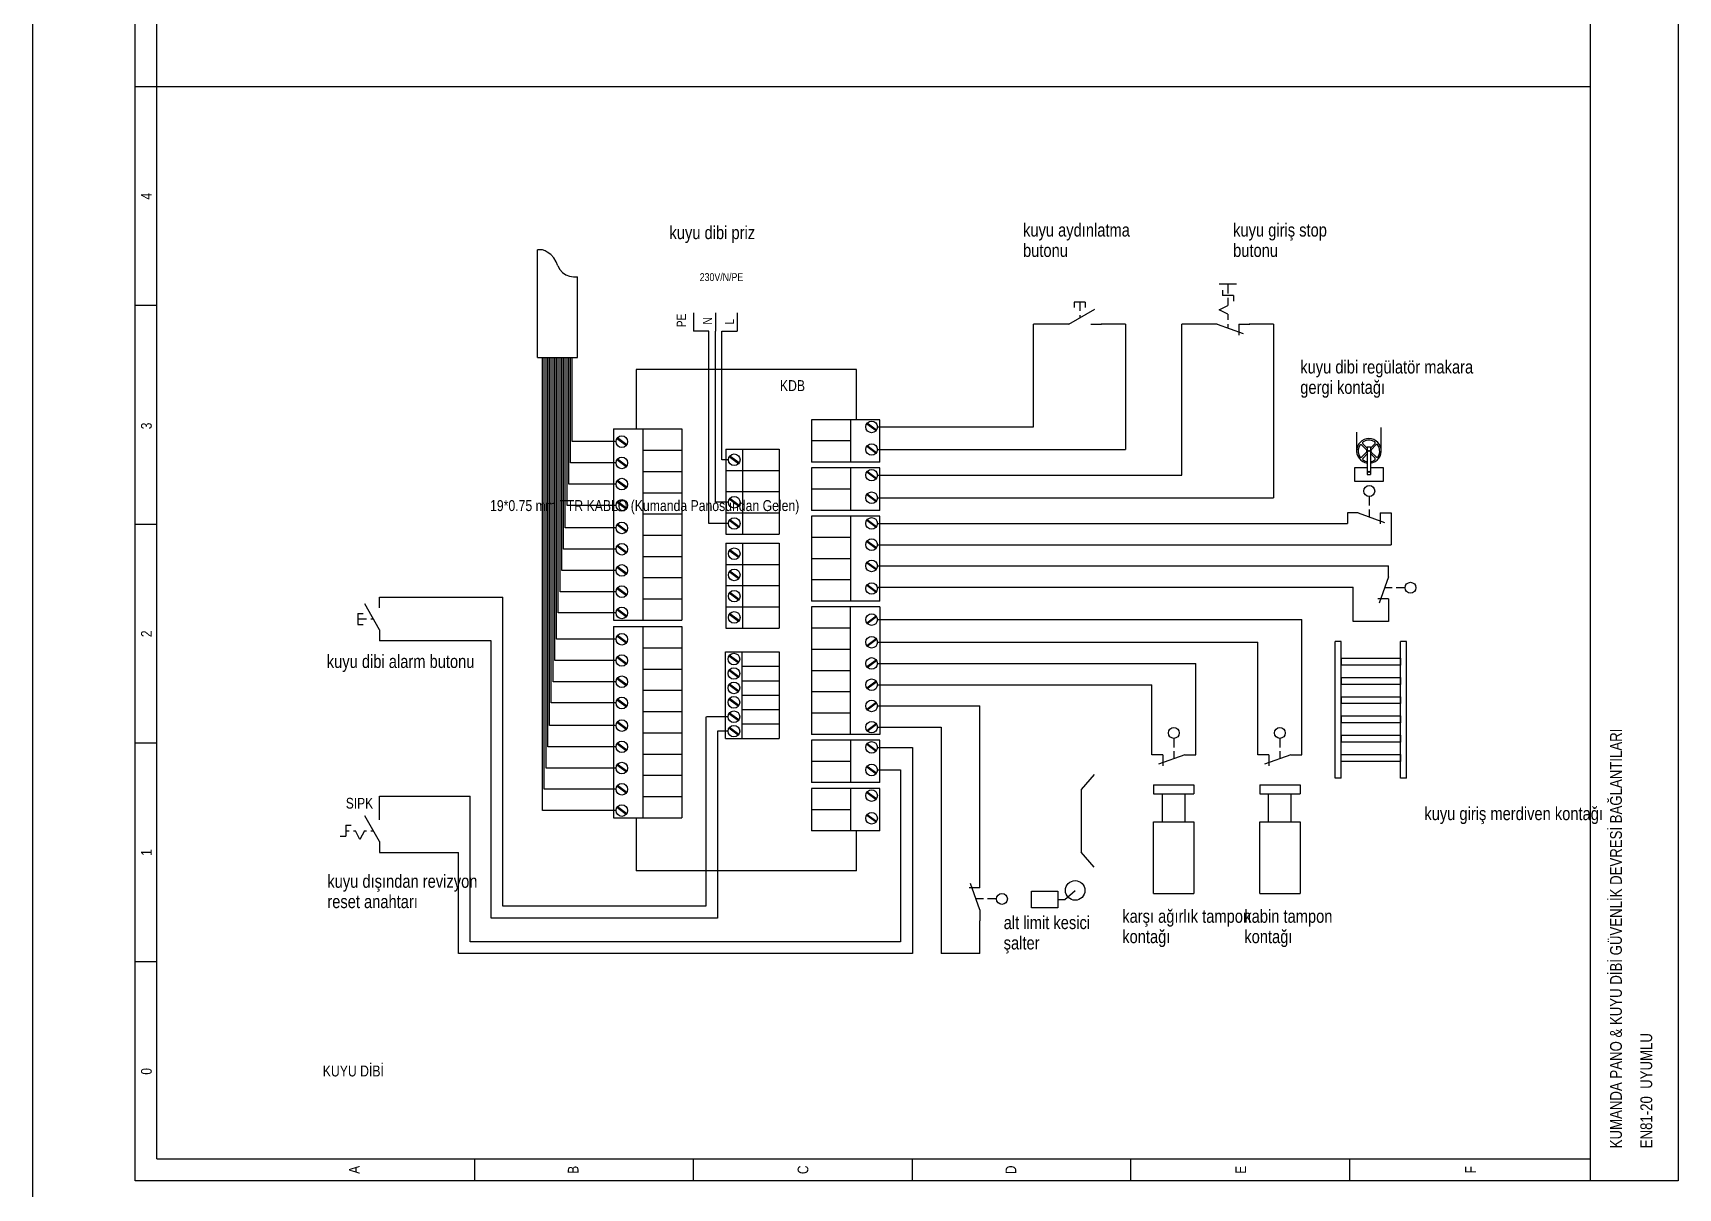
# Model space of a CAD drawing. Header units: centimetres. Extents: x 0 to 13234, y -30 to 2970.
# Drawn here: x 11119 to 11830, y 1971 to 2471 of the extents above; entities that cross this region are included whole.
import ezdxf
from ezdxf.enums import TextEntityAlignment as Align

# ---------------------------------------------------------------- set-up
doc = ezdxf.new("R2010")
doc.units = ezdxf.units.CM
for name, color, linetype in [('SCOTT-CERCEVE', 7, 'CONTINUOUS'), ('SCOTT-ELEKTRIK', 3, 'CONTINUOUS'), ('SCOTT-ELEKTRIK-YAZI', 4, 'CONTINUOUS')]:
    doc.layers.add(name, color=color, linetype=linetype)
doc.styles.get("Standard").update_dxf_attribs({"font": 'arial.ttf', "width": 0.8})

msp = doc.modelspace()

# ---------------------------------------------------------------- linework, layer by layer
at = {"layer": 'SCOTT-CERCEVE'}
msp.add_line((11118.7, 0), (11118.7, 2970), dxfattribs=at)
at = {"layer": 'SCOTT-ELEKTRIK'}
for p, q in [((11162.87, 1974.44), (11162.87, 2920.2)), ((11172.32, 1983.9), (11172.32, 2920.2)), ((11791.79, 1974.44), (11791.79, 2920.2)), ((11829.62, 2920.2), (11829.62, 1974.44)), ((11172.32, 2447.32), (11162.87, 2447.32)), ((11791.79, 2447.32), (11172.32, 2447.32)), ((11336.71, 2330.37), (11336.71, 2376.8)), ((11354, 2330.37), (11354, 2365.14)), ((11631.25, 2362.18), (11638.82, 2362.18)), ((11635.11, 2362.16), (11635.11, 2358)), ((11568.7, 2354.22), (11568.7, 2351.86)), ((11573.42, 2354.22), (11568.7, 2354.22)), ((11571.06, 2354.22), (11571.06, 2350.44)), ((11573.42, 2354.22), (11573.42, 2351.86)), ((11632.75, 2359.42), (11632.75, 2357.06)), ((11637.48, 2357.06), (11632.75, 2357.06)), ((11635.11, 2356.11), (11635.11, 2352.8)), ((11637.48, 2357.06), (11637.48, 2354.69)), ((11172.32, 2352.75), (11162.87, 2352.75)), ((11404.14, 2349.68), (11404.14, 2341.64)), ((11413.6, 2349.68), (11413.6, 2341.64)), ((11423.06, 2349.68), (11423.06, 2341.64)), ((11566.33, 2344.76), (11577.52, 2351.22)), ((11571.06, 2348.55), (11571.06, 2347.49)), ((11631.33, 2350.91), (11635.11, 2352.8)), ((11635.11, 2349.02), (11631.33, 2350.91)), ((11635.11, 2349.02), (11635.11, 2346.65)), ((11410.85, 2341.64), (11404.14, 2341.64)), ((11410.85, 2258.55), (11410.85, 2341.64)), ((11413.6, 2267.73), (11413.6, 2341.64)), ((11416.35, 2286.1), (11416.35, 2341.64)), ((11416.35, 2341.64), (11423.06, 2341.64)), ((11551.1, 2300.31), (11551.1, 2344.76)), ((11561.6, 2344.76), (11551.1, 2344.76)), ((11566.33, 2344.76), (11561.6, 2344.76)), ((11575.79, 2344.76), (11580.52, 2344.76)), ((11590.78, 2344.76), (11580.28, 2344.76)), ((11590.78, 2344.76), (11590.78, 2290.54)), ((11615.16, 2279.45), (11615.16, 2344.76)), ((11625.66, 2344.76), (11615.16, 2344.76)), ((11630.39, 2344.76), (11625.66, 2344.76)), ((11630.39, 2344.76), (11641.73, 2340.63)), ((11635.11, 2344.76), (11635.11, 2343.06)), ((11639.84, 2344.76), (11644.57, 2344.76)), ((11639.84, 2344.76), (11639.84, 2340.03)), ((11654.84, 2344.76), (11644.33, 2344.76)), ((11654.84, 2344.76), (11654.84, 2269.68)), ((11336.71, 2330.37), (11354, 2330.37)), ((11338.93, 2134.47), (11338.93, 2330.37)), ((11339.68, 2143.65), (11339.68, 2330.37)), ((11340.44, 2152.83), (11340.44, 2330.37)), ((11341.2, 2162.01), (11341.2, 2330.37)), ((11341.95, 2171.19), (11341.95, 2330.37)), ((11342.71, 2180.96), (11342.71, 2330.37)), ((11343.47, 2190.14), (11343.47, 2330.37)), ((11344.22, 2199.32), (11344.22, 2330.37)), ((11344.98, 2208.5), (11344.98, 2330.37)), ((11345.74, 2219.9), (11345.74, 2330.37)), ((11346.49, 2229.08), (11346.49, 2330.37)), ((11347.25, 2238.26), (11347.25, 2330.37)), ((11348.01, 2247.44), (11348.01, 2330.37)), ((11348.76, 2256.62), (11348.76, 2330.37)), ((11349.52, 2266.39), (11349.52, 2330.37)), ((11350.28, 2275.57), (11350.28, 2330.37)), ((11351.03, 2284.75), (11351.03, 2330.37)), ((11351.79, 2293.93), (11351.79, 2330.37)), ((11474.64, 2325.07), (11379.32, 2325.07)), ((11379.32, 2325.07), (11379.32, 2299.41)), ((11474.64, 2303.43), (11474.64, 2325.07)), ((11484.74, 2303.43), (11455.21, 2303.43)), ((11484.74, 2303.43), (11455.21, 2303.43)), ((11455.21, 2303.43), (11455.21, 2285.07)), ((11471.94, 2303.43), (11471.94, 2285.07)), ((11484.74, 2285.07), (11484.74, 2303.43)), ((11369.58, 2299.41), (11369.58, 2216.78)), ((11369.58, 2299.41), (11399.1, 2299.41)), ((11382.37, 2216.78), (11382.37, 2299.41)), ((11399.1, 2299.41), (11399.1, 2216.78)), ((11479.02, 2301.69), (11483.05, 2298.7)), ((11479.02, 2301.69), (11483.05, 2298.7)), ((11479.27, 2302), (11483.28, 2299.03)), ((11479.27, 2302), (11483.28, 2299.03)), ((11483.64, 2300.31), (11551.1, 2300.31)), ((11690.73, 2289.93), (11690.73, 2298.09)), ((11701.32, 2289.93), (11701.32, 2300.08)), ((11370.68, 2293.93), (11351.79, 2293.93)), ((11375.05, 2292.24), (11371.03, 2295.22)), ((11375.05, 2292.24), (11371.03, 2295.22)), ((11375.29, 2292.56), (11371.26, 2295.54)), ((11375.29, 2292.56), (11371.26, 2295.54)), ((11382.37, 2290.23), (11399.1, 2290.23)), ((11382.37, 2290.23), (11399.1, 2290.23)), ((11418.15, 2290.69), (11418.15, 2281.5)), ((11418.15, 2290.69), (11441.24, 2290.69)), ((11425.38, 2290.69), (11425.38, 2281.5)), ((11441.24, 2290.69), (11441.24, 2281.5)), ((11471.94, 2294.25), (11455.21, 2294.25)), ((11479.02, 2291.92), (11483.05, 2288.93)), ((11479.02, 2291.92), (11483.05, 2288.93)), ((11479.27, 2292.23), (11483.28, 2289.26)), ((11479.27, 2292.23), (11483.28, 2289.26)), ((11483.64, 2290.54), (11590.78, 2290.54)), ((11695.03, 2290.41), (11692.94, 2292.47)), ((11695.04, 2289.43), (11692.98, 2287.33)), ((11695.33, 2291.11), (11693.43, 2292.98)), ((11695.33, 2291.64), (11695.33, 2279.71)), ((11695.33, 2291.64), (11696.72, 2291.64)), ((11696.72, 2291.14), (11698.57, 2293.02)), ((11696.72, 2291.64), (11696.72, 2279.71)), ((11697.01, 2290.42), (11699.08, 2292.52)), ((11697.02, 2289.45), (11699.11, 2287.38)), ((11370.68, 2284.75), (11351.03, 2284.75)), ((11375.05, 2283.06), (11371.03, 2286.04)), ((11375.05, 2283.06), (11371.03, 2286.04)), ((11375.29, 2283.38), (11371.26, 2286.36)), ((11375.29, 2283.38), (11371.26, 2286.36)), ((11419.26, 2286.1), (11416.35, 2286.1)), ((11423.63, 2284.41), (11419.61, 2287.38)), ((11423.63, 2284.41), (11419.61, 2287.38)), ((11423.87, 2284.72), (11419.84, 2287.71)), ((11423.87, 2284.72), (11419.84, 2287.71)), ((11484.74, 2285.07), (11455.21, 2285.07)), ((11484.74, 2282.57), (11455.21, 2282.57)), ((11484.74, 2282.57), (11455.21, 2282.57)), ((11455.21, 2282.57), (11455.21, 2264.21)), ((11471.94, 2282.57), (11471.94, 2264.21)), ((11484.74, 2264.21), (11484.74, 2282.57)), ((11689.92, 2282.81), (11695.33, 2282.81)), ((11689.92, 2276.69), (11689.92, 2282.81)), ((11695.33, 2288.72), (11693.48, 2286.84)), ((11696.72, 2288.75), (11698.62, 2286.88)), ((11696.72, 2282.81), (11702.13, 2282.81)), ((11702.13, 2282.81), (11702.13, 2276.69)), ((11370.68, 2275.57), (11350.28, 2275.57)), ((11375.05, 2273.88), (11371.03, 2276.86)), ((11375.05, 2273.88), (11371.03, 2276.86)), ((11375.29, 2274.2), (11371.26, 2277.18)), ((11375.29, 2274.2), (11371.26, 2277.18)), ((11382.37, 2281.05), (11399.1, 2281.05)), ((11382.37, 2281.05), (11399.1, 2281.05)), ((11418.15, 2281.5), (11418.15, 2272.32)), ((11418.15, 2281.5), (11441.24, 2281.5)), ((11418.15, 2281.5), (11441.24, 2281.5)), ((11418.15, 2281.5), (11441.24, 2281.5)), ((11425.38, 2281.5), (11425.38, 2272.32)), ((11441.24, 2281.5), (11441.24, 2272.32)), ((11479.02, 2280.83), (11483.05, 2277.84)), ((11479.02, 2280.83), (11483.05, 2277.84)), ((11479.27, 2281.14), (11483.28, 2278.16)), ((11479.27, 2281.14), (11483.28, 2278.16)), ((11483.64, 2279.45), (11615.16, 2279.45)), ((11702.13, 2276.69), (11689.92, 2276.69)), ((11695.33, 2279.71), (11696.72, 2279.71)), ((11375.29, 2265.01), (11371.26, 2268)), ((11375.29, 2265.01), (11371.26, 2268)), ((11382.37, 2271.86), (11399.1, 2271.86)), ((11382.37, 2271.86), (11399.1, 2271.86)), ((11418.15, 2272.32), (11418.15, 2263.14)), ((11418.15, 2272.32), (11441.24, 2272.32)), ((11418.15, 2272.32), (11441.24, 2272.32)), ((11418.15, 2272.32), (11441.24, 2272.32)), ((11423.63, 2266.05), (11419.61, 2269.02)), ((11423.63, 2266.05), (11419.61, 2269.02)), ((11423.87, 2266.36), (11419.84, 2269.34)), ((11423.87, 2266.36), (11419.84, 2269.34)), ((11425.38, 2272.32), (11425.38, 2263.14)), ((11441.24, 2272.32), (11441.24, 2263.14)), ((11471.94, 2273.39), (11455.21, 2273.39)), ((11479.02, 2271.06), (11483.05, 2268.07)), ((11479.02, 2271.06), (11483.05, 2268.07)), ((11479.27, 2271.37), (11483.28, 2268.39)), ((11479.27, 2271.37), (11483.28, 2268.39)), ((11483.64, 2269.68), (11654.84, 2269.68)), ((11696.15, 2270.23), (11696.15, 2266.34)), ((11370.68, 2266.39), (11349.52, 2266.39)), ((11375.05, 2264.7), (11371.03, 2267.68)), ((11375.05, 2264.7), (11371.03, 2267.68)), ((11382.37, 2262.68), (11399.1, 2262.68)), ((11419.26, 2267.73), (11413.6, 2267.73)), ((11418.15, 2263.14), (11418.15, 2253.96)), ((11418.15, 2263.14), (11441.24, 2263.14)), ((11418.15, 2263.14), (11441.24, 2263.14)), ((11418.15, 2263.14), (11441.24, 2263.14)), ((11425.38, 2263.14), (11425.38, 2253.96)), ((11441.24, 2263.14), (11441.24, 2253.96)), ((11484.74, 2264.21), (11455.21, 2264.21)), ((11471.94, 2261.7), (11455.21, 2261.7)), ((11484.74, 2261.7), (11455.21, 2261.7)), ((11455.21, 2261.7), (11455.21, 2224.98)), ((11471.94, 2261.7), (11471.94, 2224.98)), ((11484.74, 2224.98), (11484.74, 2261.7)), ((11691.42, 2263.14), (11686.7, 2263.14)), ((11686.7, 2263.14), (11686.7, 2258.58)), ((11691.42, 2263.14), (11702.77, 2259.01)), ((11696.15, 2264.65), (11696.15, 2261.41)), ((11700.88, 2263.14), (11705.61, 2263.14)), ((11700.88, 2263.14), (11700.88, 2258.41)), ((11705.61, 2263.14), (11705.61, 2249.4)), ((11172.32, 2258.17), (11162.87, 2258.17)), ((11370.68, 2256.62), (11348.76, 2256.62)), ((11375.05, 2254.93), (11371.03, 2257.91)), ((11375.05, 2254.93), (11371.03, 2257.91)), ((11375.29, 2255.24), (11371.26, 2258.23)), ((11375.29, 2255.24), (11371.26, 2258.23)), ((11415.3, 2258.55), (11410.85, 2258.55)), ((11419.26, 2258.55), (11415.3, 2258.55)), ((11418.15, 2253.96), (11441.24, 2253.96)), ((11418.15, 2253.96), (11441.24, 2253.96)), ((11423.63, 2256.86), (11419.61, 2259.84)), ((11423.63, 2256.86), (11419.61, 2259.84)), ((11423.87, 2257.18), (11419.84, 2260.16)), ((11423.87, 2257.18), (11419.84, 2260.16)), ((11479.02, 2259.96), (11483.05, 2256.97)), ((11479.02, 2259.96), (11483.05, 2256.97)), ((11479.27, 2260.27), (11483.28, 2257.3)), ((11479.27, 2260.27), (11483.28, 2257.3)), ((11483.64, 2258.58), (11686.7, 2258.58)), ((11370.68, 2247.44), (11348.01, 2247.44)), ((11375.05, 2245.75), (11371.03, 2248.73)), ((11375.05, 2245.75), (11371.03, 2248.73)), ((11375.29, 2246.06), (11371.26, 2249.05)), ((11375.29, 2246.06), (11371.26, 2249.05)), ((11382.37, 2253.5), (11399.1, 2253.5)), ((11382.37, 2253.5), (11399.1, 2253.5)), ((11418.15, 2250.08), (11418.15, 2240.9)), ((11418.15, 2250.08), (11441.24, 2250.08)), ((11423.63, 2243.8), (11419.61, 2246.78)), ((11423.63, 2243.8), (11419.61, 2246.78)), ((11423.87, 2244.12), (11419.84, 2247.1)), ((11423.87, 2244.12), (11419.84, 2247.1)), ((11425.38, 2250.08), (11425.38, 2240.9)), ((11441.24, 2250.08), (11441.24, 2240.9)), ((11471.94, 2252.52), (11455.21, 2252.52)), ((11471.94, 2252.52), (11455.21, 2252.52)), ((11479.02, 2250.78), (11483.05, 2247.79)), ((11479.02, 2250.78), (11483.05, 2247.79)), ((11479.27, 2251.09), (11483.28, 2248.12)), ((11479.27, 2251.09), (11483.28, 2248.12)), ((11483.64, 2249.4), (11705.61, 2249.4)), ((11375.05, 2236.57), (11371.03, 2239.55)), ((11375.05, 2236.57), (11371.03, 2239.55)), ((11375.29, 2236.88), (11371.26, 2239.87)), ((11375.29, 2236.88), (11371.26, 2239.87)), ((11382.37, 2244.32), (11399.1, 2244.32)), ((11382.37, 2244.32), (11399.1, 2244.32)), ((11418.15, 2240.9), (11418.15, 2231.72)), ((11418.15, 2240.9), (11441.24, 2240.9)), ((11418.15, 2240.9), (11441.24, 2240.9)), ((11418.15, 2240.9), (11441.24, 2240.9)), ((11425.38, 2240.9), (11425.38, 2231.72)), ((11441.24, 2240.9), (11441.24, 2231.72)), ((11471.94, 2243.34), (11455.21, 2243.34)), ((11471.94, 2243.34), (11455.21, 2243.34)), ((11479.02, 2241.6), (11483.05, 2238.61)), ((11479.02, 2241.6), (11483.05, 2238.61)), ((11479.27, 2241.91), (11483.28, 2238.94)), ((11479.27, 2241.91), (11483.28, 2238.94)), ((11483.64, 2240.22), (11704.54, 2240.22)), ((11704.54, 2235.49), (11704.54, 2240.22)), ((11370.68, 2238.26), (11347.25, 2238.26)), ((11382.37, 2235.14), (11399.1, 2235.14)), ((11382.37, 2235.14), (11399.1, 2235.14)), ((11423.63, 2234.62), (11419.61, 2237.6)), ((11423.63, 2234.62), (11419.61, 2237.6)), ((11423.87, 2234.94), (11419.84, 2237.92)), ((11423.87, 2234.94), (11419.84, 2237.92)), ((11471.94, 2234.16), (11455.21, 2234.16)), ((11704.54, 2235.49), (11700.41, 2224.15)), ((11268.54, 2226.78), (11321.76, 2226.78)), ((11268.54, 2222.06), (11268.54, 2226.78)), ((11321.76, 2093.12), (11321.76, 2226.78)), ((11370.68, 2229.08), (11346.49, 2229.08)), ((11375.05, 2227.39), (11371.03, 2230.37)), ((11375.05, 2227.39), (11371.03, 2230.37)), ((11375.29, 2227.7), (11371.26, 2230.69)), ((11375.29, 2227.7), (11371.26, 2230.69)), ((11382.37, 2225.96), (11399.1, 2225.96)), ((11382.37, 2225.96), (11399.1, 2225.96)), ((11418.15, 2231.72), (11418.15, 2222.54)), ((11418.15, 2231.72), (11441.24, 2231.72)), ((11418.15, 2231.72), (11441.24, 2231.72)), ((11418.15, 2231.72), (11441.24, 2231.72)), ((11423.63, 2225.44), (11419.61, 2228.42)), ((11423.63, 2225.44), (11419.61, 2228.42)), ((11423.87, 2225.76), (11419.84, 2228.74)), ((11423.87, 2225.76), (11419.84, 2228.74)), ((11425.38, 2231.72), (11425.38, 2222.54)), ((11441.24, 2231.72), (11441.24, 2222.54)), ((11479.02, 2231.83), (11483.05, 2228.84)), ((11479.02, 2231.83), (11483.05, 2228.84)), ((11479.27, 2232.14), (11483.28, 2229.17)), ((11479.27, 2232.14), (11483.28, 2229.17)), ((11483.64, 2231.04), (11689.16, 2231.04)), ((11689.16, 2216.23), (11689.16, 2231.04)), ((11704.54, 2226.04), (11699.81, 2226.04)), ((11706.06, 2230.77), (11702.82, 2230.77)), ((11704.54, 2226.04), (11704.54, 2221.31)), ((11711.63, 2230.77), (11707.74, 2230.77)), ((11259.09, 2219.69), (11261.45, 2219.69)), ((11259.09, 2219.69), (11259.09, 2214.96)), ((11268.54, 2212.6), (11262.09, 2223.79)), ((11370.68, 2219.9), (11345.74, 2219.9)), ((11375.05, 2218.21), (11371.03, 2221.19)), ((11375.05, 2218.21), (11371.03, 2221.19)), ((11375.29, 2218.52), (11371.26, 2221.51)), ((11375.29, 2218.52), (11371.26, 2221.51)), ((11418.15, 2222.54), (11418.15, 2213.36)), ((11418.15, 2222.54), (11441.24, 2222.54)), ((11418.15, 2222.54), (11441.24, 2222.54)), ((11418.15, 2222.54), (11441.24, 2222.54)), ((11423.63, 2216.26), (11419.61, 2219.24)), ((11423.63, 2216.26), (11419.61, 2219.24)), ((11423.87, 2216.57), (11419.84, 2219.56)), ((11423.87, 2216.57), (11419.84, 2219.56)), ((11425.38, 2222.54), (11425.38, 2213.36)), ((11441.24, 2222.54), (11441.24, 2213.36)), ((11484.74, 2224.98), (11455.21, 2224.98)), ((11484.74, 2222.48), (11455.21, 2222.48)), ((11455.21, 2222.48), (11455.21, 2167.39)), ((11471.94, 2167.39), (11471.94, 2222.48)), ((11479.02, 2215.63), (11483.05, 2218.61)), ((11479.02, 2215.63), (11483.05, 2218.61)), ((11479.27, 2215.31), (11483.28, 2218.29)), ((11479.27, 2215.31), (11483.28, 2218.29)), ((11484.74, 2222.48), (11484.74, 2167.39)), ((11704.54, 2221.31), (11704.54, 2216.23)), ((11259.09, 2217.33), (11262.87, 2217.33)), ((11259.09, 2214.96), (11261.45, 2214.96)), ((11264.76, 2217.33), (11265.81, 2217.33)), ((11268.54, 2212.6), (11268.54, 2207.87)), ((11369.58, 2216.78), (11399.1, 2216.78)), ((11369.58, 2216.78), (11399.1, 2216.78)), ((11369.58, 2213.98), (11369.58, 2131.35)), ((11369.58, 2213.98), (11399.1, 2213.98)), ((11382.37, 2131.35), (11382.37, 2213.98)), ((11399.1, 2213.98), (11399.1, 2131.35)), ((11418.15, 2213.36), (11441.24, 2213.36)), ((11418.15, 2213.36), (11441.24, 2213.36)), ((11471.94, 2213.29), (11455.21, 2213.29)), ((11483.64, 2217), (11666.99, 2217)), ((11666.99, 2158.59), (11666.99, 2217)), ((11704.54, 2216.23), (11689.16, 2216.23)), ((11316.66, 2207.87), (11268.54, 2207.87)), ((11316.66, 2088.02), (11316.66, 2207.87)), ((11370.68, 2208.5), (11344.98, 2208.5)), ((11375.05, 2206.82), (11371.03, 2209.79)), ((11375.05, 2206.82), (11371.03, 2209.79)), ((11375.29, 2207.13), (11371.26, 2210.11)), ((11375.29, 2207.13), (11371.26, 2210.11)), ((11382.37, 2204.8), (11399.1, 2204.8)), ((11382.37, 2204.8), (11399.1, 2204.8)), ((11471.94, 2204.11), (11455.21, 2204.11)), ((11471.94, 2204.11), (11455.21, 2204.11)), ((11479.02, 2205.86), (11483.05, 2208.84)), ((11479.02, 2205.86), (11483.05, 2208.84)), ((11479.27, 2205.54), (11483.28, 2208.52)), ((11479.27, 2205.54), (11483.28, 2208.52)), ((11483.64, 2207.23), (11648.08, 2207.23)), ((11648.08, 2158.59), (11648.08, 2207.23)), ((11681.49, 2148.42), (11681.49, 2207.61)), ((11684.06, 2207.61), (11681.49, 2207.61)), ((11684.06, 2148.42), (11684.06, 2207.61)), ((11709.63, 2148.42), (11709.63, 2207.61)), ((11712.21, 2207.61), (11709.63, 2207.61)), ((11712.21, 2148.42), (11712.21, 2207.61)), ((11370.68, 2199.32), (11344.22, 2199.32)), ((11375.05, 2197.63), (11371.03, 2200.61)), ((11375.05, 2197.63), (11371.03, 2200.61)), ((11375.29, 2197.95), (11371.26, 2200.93)), ((11375.29, 2197.95), (11371.26, 2200.93)), ((11418, 2203.07), (11441.24, 2203.07)), ((11418, 2196.84), (11418, 2203.07)), ((11418, 2190.6), (11418, 2196.84)), ((11423.48, 2198.26), (11419.46, 2201.24)), ((11423.48, 2198.26), (11419.46, 2201.24)), ((11423.72, 2198.58), (11419.69, 2201.56)), ((11423.72, 2198.58), (11419.69, 2201.56)), ((11425.23, 2196.84), (11425.23, 2203.07)), ((11425.23, 2196.84), (11441.24, 2196.84)), ((11425.23, 2190.6), (11425.23, 2196.84)), ((11425.23, 2196.84), (11441.24, 2196.84)), ((11425.23, 2196.84), (11441.24, 2196.84)), ((11441.24, 2203.07), (11441.24, 2196.84)), ((11441.24, 2196.84), (11441.24, 2190.6)), ((11479.02, 2196.67), (11483.05, 2199.66)), ((11479.02, 2196.67), (11483.05, 2199.66)), ((11479.27, 2196.36), (11483.28, 2199.34)), ((11479.27, 2196.36), (11483.28, 2199.34)), ((11483.64, 2198.05), (11621.17, 2198.05)), ((11621.17, 2158.59), (11621.17, 2198.05)), ((11684.06, 2200.35), (11709.63, 2200.35)), ((11684.06, 2200.35), (11684.06, 2197.34)), ((11709.63, 2197.34), (11684.06, 2197.34)), ((11709.63, 2200.35), (11709.63, 2197.34)), ((11370.68, 2190.14), (11343.47, 2190.14)), ((11375.05, 2188.45), (11371.03, 2191.43)), ((11375.05, 2188.45), (11371.03, 2191.43)), ((11375.29, 2188.77), (11371.26, 2191.75)), ((11375.29, 2188.77), (11371.26, 2191.75)), ((11382.37, 2195.62), (11399.1, 2195.62)), ((11382.37, 2195.62), (11399.1, 2195.62)), ((11418, 2184.37), (11418, 2190.6)), ((11423.48, 2192.03), (11419.46, 2195.01)), ((11423.48, 2192.03), (11419.46, 2195.01)), ((11423.72, 2192.34), (11419.69, 2195.33)), ((11423.72, 2192.34), (11419.69, 2195.33)), ((11425.23, 2190.6), (11441.24, 2190.6)), ((11425.23, 2184.37), (11425.23, 2190.6)), ((11425.23, 2190.6), (11441.24, 2190.6)), ((11425.23, 2190.6), (11441.24, 2190.6)), ((11441.24, 2190.6), (11441.24, 2184.37)), ((11471.94, 2194.93), (11455.21, 2194.93)), ((11471.94, 2194.93), (11455.21, 2194.93)), ((11479.02, 2187.49), (11483.05, 2190.48)), ((11479.02, 2187.49), (11483.05, 2190.48)), ((11479.27, 2187.18), (11483.28, 2190.16)), ((11479.27, 2187.18), (11483.28, 2190.16)), ((11684.06, 2192.02), (11709.63, 2192.02)), ((11684.06, 2192.02), (11684.06, 2189.01)), ((11709.63, 2192.02), (11709.63, 2189.01)), ((11375.29, 2179.59), (11371.26, 2182.57)), ((11375.29, 2179.59), (11371.26, 2182.57)), ((11382.37, 2186.44), (11399.1, 2186.44)), ((11382.37, 2186.44), (11399.1, 2186.44)), ((11418, 2178.13), (11418, 2184.37)), ((11423.48, 2185.8), (11419.46, 2188.77)), ((11423.48, 2185.8), (11419.46, 2188.77)), ((11423.48, 2179.56), (11419.46, 2182.54)), ((11423.48, 2179.56), (11419.46, 2182.54)), ((11423.72, 2186.11), (11419.69, 2189.09)), ((11423.72, 2186.11), (11419.69, 2189.09)), ((11423.72, 2179.87), (11419.69, 2182.86)), ((11423.72, 2179.87), (11419.69, 2182.86)), ((11425.23, 2184.37), (11441.24, 2184.37)), ((11425.23, 2178.13), (11425.23, 2184.37)), ((11425.23, 2184.37), (11441.24, 2184.37)), ((11425.23, 2184.37), (11441.24, 2184.37)), ((11441.24, 2184.37), (11441.24, 2178.13)), ((11471.94, 2185.75), (11455.21, 2185.75)), ((11471.94, 2185.75), (11455.21, 2185.75)), ((11483.64, 2188.87), (11602.25, 2188.87)), ((11602.25, 2158.59), (11602.25, 2188.87)), ((11709.63, 2189.01), (11684.06, 2189.01)), ((11684.06, 2183.69), (11709.63, 2183.69)), ((11684.06, 2183.69), (11684.06, 2180.68)), ((11709.63, 2183.69), (11709.63, 2180.68)), ((11370.68, 2180.96), (11342.71, 2180.96)), ((11375.05, 2179.27), (11371.03, 2182.25)), ((11375.05, 2179.27), (11371.03, 2182.25)), ((11382.37, 2177.25), (11399.1, 2177.25)), ((11418, 2171.9), (11418, 2178.13)), ((11423.48, 2173.33), (11419.46, 2176.3)), ((11423.48, 2173.33), (11419.46, 2176.3)), ((11423.72, 2173.64), (11419.69, 2176.63)), ((11423.72, 2173.64), (11419.69, 2176.63)), ((11425.23, 2178.13), (11441.24, 2178.13)), ((11425.23, 2171.9), (11425.23, 2178.13)), ((11425.23, 2178.13), (11441.24, 2178.13)), ((11425.23, 2178.13), (11441.24, 2178.13)), ((11441.24, 2178.13), (11441.24, 2171.9)), ((11471.94, 2176.57), (11455.21, 2176.57)), ((11471.94, 2176.57), (11455.21, 2176.57)), ((11479.02, 2178.31), (11483.05, 2181.3)), ((11479.02, 2178.31), (11483.05, 2181.3)), ((11479.27, 2178), (11483.28, 2180.98)), ((11479.27, 2178), (11483.28, 2180.98)), ((11483.64, 2179.69), (11527.96, 2179.69)), ((11527.96, 2105.74), (11527.96, 2179.69)), ((11709.63, 2180.68), (11684.06, 2180.68)), ((11370.68, 2171.19), (11341.95, 2171.19)), ((11375.05, 2169.5), (11371.03, 2172.48)), ((11375.05, 2169.5), (11371.03, 2172.48)), ((11375.29, 2169.82), (11371.26, 2172.8)), ((11375.29, 2169.82), (11371.26, 2172.8)), ((11409.44, 2175.02), (11409.44, 2093.12)), ((11419.1, 2175.02), (11409.75, 2175.02)), ((11419.1, 2168.78), (11414.54, 2168.78)), ((11414.54, 2168.78), (11414.54, 2088.02)), ((11418, 2165.66), (11418, 2171.9)), ((11423.48, 2167.09), (11419.46, 2170.07)), ((11423.48, 2167.09), (11419.46, 2170.07)), ((11423.72, 2167.41), (11419.69, 2170.39)), ((11423.72, 2167.41), (11419.69, 2170.39)), ((11425.23, 2171.9), (11441.24, 2171.9)), ((11425.23, 2165.66), (11425.23, 2171.9)), ((11425.23, 2171.9), (11441.24, 2171.9)), ((11425.23, 2171.9), (11441.24, 2171.9)), ((11441.24, 2171.9), (11441.24, 2165.66)), ((11479.02, 2169.13), (11483.05, 2172.12)), ((11479.02, 2169.13), (11483.05, 2172.12)), ((11479.27, 2168.82), (11483.28, 2171.8)), ((11479.27, 2168.82), (11483.28, 2171.8)), ((11483.64, 2170.51), (11511.14, 2170.51)), ((11511.14, 2170.51), (11511.14, 2072.65)), ((11684.06, 2175.36), (11709.63, 2175.36)), ((11684.06, 2175.36), (11684.06, 2172.34)), ((11709.63, 2172.34), (11684.06, 2172.34)), ((11709.63, 2175.36), (11709.63, 2172.34)), ((11172.32, 2163.6), (11162.87, 2163.6)), ((11370.68, 2162.01), (11341.2, 2162.01)), ((11375.05, 2160.32), (11371.03, 2163.3)), ((11375.05, 2160.32), (11371.03, 2163.3)), ((11375.29, 2160.63), (11371.26, 2163.62)), ((11375.29, 2160.63), (11371.26, 2163.62)), ((11382.37, 2168.07), (11399.1, 2168.07)), ((11382.37, 2168.07), (11399.1, 2168.07)), ((11418, 2165.66), (11441.24, 2165.66)), ((11418, 2165.66), (11441.24, 2165.66)), ((11484.74, 2167.39), (11455.21, 2167.39)), ((11484.74, 2167.39), (11455.21, 2167.39)), ((11484.74, 2164.89), (11455.21, 2164.89)), ((11484.74, 2164.89), (11455.21, 2164.89)), ((11455.21, 2164.89), (11455.21, 2146.53)), ((11471.94, 2164.89), (11471.94, 2146.53)), ((11479.02, 2163.15), (11483.05, 2160.16)), ((11479.02, 2163.15), (11483.05, 2160.16)), ((11479.27, 2163.46), (11483.28, 2160.48)), ((11479.27, 2163.46), (11483.28, 2160.48)), ((11483.64, 2161.77), (11498.75, 2161.77)), ((11484.74, 2146.53), (11484.74, 2164.89)), ((11498.75, 2161.77), (11498.75, 2072.65)), ((11611.71, 2165.68), (11611.71, 2161.79)), ((11657.54, 2165.68), (11657.54, 2161.79)), ((11684.06, 2167.03), (11709.63, 2167.03)), ((11684.06, 2167.03), (11684.06, 2164.01)), ((11709.63, 2164.01), (11684.06, 2164.01)), ((11709.63, 2167.03), (11709.63, 2164.01)), ((11375.05, 2151.14), (11371.03, 2154.12)), ((11375.05, 2151.14), (11371.03, 2154.12)), ((11375.29, 2151.45), (11371.26, 2154.44)), ((11375.29, 2151.45), (11371.26, 2154.44)), ((11382.37, 2158.89), (11399.1, 2158.89)), ((11382.37, 2158.89), (11399.1, 2158.89)), ((11471.94, 2155.71), (11455.21, 2155.71)), ((11606.98, 2158.59), (11602.25, 2158.59)), ((11616.44, 2158.59), (11605.09, 2154.46)), ((11606.98, 2158.59), (11606.98, 2153.86)), ((11611.71, 2160.1), (11611.71, 2156.87)), ((11616.44, 2158.59), (11621.17, 2158.59)), ((11652.81, 2158.59), (11648.08, 2158.59)), ((11662.27, 2158.59), (11650.92, 2154.46)), ((11652.81, 2158.59), (11652.81, 2153.86)), ((11657.54, 2160.1), (11657.54, 2156.87)), ((11662.27, 2158.59), (11666.99, 2158.59)), ((11684.06, 2158.7), (11709.63, 2158.7)), ((11709.63, 2155.68), (11684.06, 2155.68)), ((11709.63, 2158.7), (11709.63, 2155.68)), ((11370.68, 2152.83), (11340.44, 2152.83)), ((11382.37, 2149.71), (11399.1, 2149.71)), ((11382.37, 2149.71), (11399.1, 2149.71)), ((11479.02, 2153.38), (11483.05, 2150.39)), ((11479.02, 2153.38), (11483.05, 2150.39)), ((11479.27, 2153.69), (11483.28, 2150.71)), ((11479.27, 2153.69), (11483.28, 2150.71)), ((11483.64, 2152), (11493.66, 2152)), ((11493.66, 2152), (11493.66, 2077.75)), ((11577.32, 2150.03), (11571.69, 2143.52)), ((11684.06, 2148.42), (11681.49, 2148.42)), ((11712.21, 2148.42), (11709.63, 2148.42)), ((11268.54, 2140.64), (11307.67, 2140.64)), ((11268.54, 2135.23), (11268.54, 2140.64)), ((11307.67, 2077.75), (11307.67, 2140.64)), ((11370.68, 2143.65), (11339.68, 2143.65)), ((11375.05, 2141.96), (11371.03, 2144.94)), ((11375.05, 2141.96), (11371.03, 2144.94)), ((11375.29, 2142.27), (11371.26, 2145.26)), ((11375.29, 2142.27), (11371.26, 2145.26)), ((11382.37, 2140.53), (11399.1, 2140.53)), ((11382.37, 2140.53), (11399.1, 2140.53)), ((11484.74, 2146.53), (11455.21, 2146.53)), ((11484.74, 2144.02), (11455.21, 2144.02)), ((11484.74, 2144.02), (11455.21, 2144.02)), ((11455.21, 2144.02), (11455.21, 2125.66)), ((11471.94, 2144.02), (11471.94, 2125.66)), ((11479.02, 2142.28), (11483.05, 2139.3)), ((11479.02, 2142.28), (11483.05, 2139.3)), ((11479.27, 2142.59), (11483.28, 2139.62)), ((11479.27, 2142.59), (11483.28, 2139.62)), ((11484.74, 2125.66), (11484.74, 2144.02)), ((11571.69, 2143.52), (11571.69, 2116.52)), ((11603, 2145.57), (11620.42, 2145.57)), ((11603, 2145.57), (11603, 2141.76)), ((11603, 2141.76), (11620.42, 2141.76)), ((11606.76, 2129.65), (11606.76, 2141.76)), ((11616.66, 2129.65), (11616.66, 2141.76)), ((11620.42, 2145.57), (11620.42, 2141.76)), ((11648.83, 2145.57), (11666.24, 2145.57)), ((11648.83, 2145.57), (11648.83, 2141.76)), ((11648.83, 2141.76), (11666.24, 2141.76)), ((11652.58, 2129.65), (11652.58, 2141.76)), ((11662.49, 2129.65), (11662.49, 2141.76)), ((11666.24, 2145.57), (11666.24, 2141.76)), ((11268.54, 2130.5), (11268.54, 2135.23)), ((11370.68, 2134.47), (11338.93, 2134.47)), ((11375.05, 2132.78), (11371.03, 2135.76)), ((11375.05, 2132.78), (11371.03, 2135.76)), ((11375.29, 2133.09), (11371.26, 2136.08)), ((11375.29, 2133.09), (11371.26, 2136.08)), ((11471.94, 2134.84), (11455.21, 2134.84)), ((11479.27, 2132.82), (11483.28, 2129.85)), ((11479.27, 2132.82), (11483.28, 2129.85)), ((11253.89, 2128.14), (11256.25, 2128.14)), ((11253.89, 2128.14), (11253.89, 2123.41)), ((11253.89, 2125.77), (11255.3, 2125.77)), ((11257.2, 2125.77), (11258.14, 2125.77)), ((11260.03, 2121.99), (11258.14, 2125.77)), ((11261.92, 2125.77), (11260.03, 2121.99)), ((11261.92, 2125.77), (11262.87, 2125.77)), ((11268.54, 2121.05), (11262.09, 2132.23)), ((11264.76, 2125.77), (11265.81, 2125.77)), ((11369.58, 2131.35), (11399.1, 2131.35)), ((11369.58, 2131.35), (11399.1, 2131.35)), ((11379.32, 2131.35), (11379.32, 2108.45)), ((11484.74, 2125.66), (11455.21, 2125.66)), ((11474.64, 2108.45), (11474.64, 2125.66)), ((11479.02, 2132.51), (11483.05, 2129.52)), ((11479.02, 2132.51), (11483.05, 2129.52)), ((11603, 2098.66), (11603, 2129.65)), ((11603, 2129.65), (11620.42, 2129.65)), ((11620.42, 2129.65), (11620.42, 2098.66)), ((11648.83, 2098.66), (11648.83, 2129.65)), ((11648.83, 2129.65), (11666.24, 2129.65)), ((11666.24, 2129.65), (11666.24, 2098.66)), ((11251.52, 2123.41), (11253.89, 2123.41)), ((11268.54, 2121.05), (11268.54, 2116.32)), ((11268.54, 2116.32), (11302.58, 2116.32)), ((11302.58, 2072.65), (11302.58, 2116.32)), ((11577.32, 2110.02), (11571.69, 2116.52)), ((11474.64, 2108.45), (11379.32, 2108.45)), ((11527.96, 2101.01), (11527.96, 2105.74)), ((11527.96, 2101.01), (11523.23, 2101.01)), ((11527.96, 2091.55), (11523.83, 2102.9)), ((11550.19, 2099.57), (11561.6, 2099.57)), ((11550.19, 2092.38), (11550.19, 2099.57)), ((11561.6, 2099.57), (11561.6, 2092.38)), ((11564.63, 2095.97), (11569.09, 2099.94)), ((11603, 2098.66), (11620.42, 2098.66)), ((11648.83, 2098.66), (11666.24, 2098.66)), ((11409.44, 2093.12), (11321.76, 2093.12)), ((11529.47, 2096.28), (11526.24, 2096.28)), ((11527.96, 2091.55), (11527.96, 2086.82)), ((11535.05, 2096.28), (11531.16, 2096.28)), ((11561.6, 2092.38), (11550.19, 2092.38)), ((11561.6, 2095.97), (11564.63, 2095.97)), ((11414.54, 2088.02), (11316.66, 2088.02)), ((11527.96, 2072.65), (11527.96, 2086.82)), ((11493.66, 2077.75), (11307.67, 2077.75)), ((11172.32, 2069.02), (11162.87, 2069.02)), ((11498.75, 2072.65), (11302.58, 2072.65)), ((11527.96, 2072.65), (11511.14, 2072.65)), ((11172.32, 1983.9), (11791.79, 1983.9)), ((11309.46, 1983.9), (11309.46, 1974.44)), ((11404.03, 1983.9), (11404.03, 1974.44)), ((11498.61, 1983.9), (11498.61, 1974.44)), ((11593.18, 1974.44), (11593.18, 1983.9)), ((11687.76, 1974.44), (11687.76, 1983.9)), ((11829.62, 1974.44), (11162.87, 1974.44))]:
    msp.add_line(p, q, dxfattribs=at)
for points in [[(11340.98, 2375.9), (11340, 2376.45), (11338.94, 2376.79), (11337.83, 2376.91), (11336.71, 2376.8)], [(11345.5, 2369.87), (11344.86, 2371.7), (11343.86, 2373.35), (11342.55, 2374.77), (11340.98, 2375.9)], [(11345.5, 2369.87), (11346.38, 2368.38), (11347.56, 2367.11), (11348.97, 2366.11), (11350.57, 2365.43), (11352.27, 2365.11), (11354, 2365.14)], [(11696.72, 2284.66), (11697.76, 2284.91), (11698.72, 2285.35), (11699.58, 2285.98), (11700.29, 2286.77), (11700.84, 2287.68), (11701.19, 2288.69), (11701.33, 2289.74), (11701.26, 2290.8), (11700.98, 2291.83), (11700.5, 2292.78), (11699.84, 2293.61), (11699.03, 2294.3), (11698.1, 2294.81), (11697.08, 2295.13), (11696.03, 2295.24), (11694.97, 2295.13), (11693.95, 2294.81), (11693.02, 2294.3), (11692.21, 2293.61), (11691.55, 2292.78), (11691.07, 2291.83), (11690.79, 2290.8), (11690.72, 2289.74), (11690.86, 2288.69), (11691.21, 2287.68), (11691.76, 2286.77), (11692.47, 2285.98), (11693.33, 2285.35), (11694.3, 2284.91), (11695.33, 2284.66)], [(11692.08, 2292.43), (11691.62, 2291.47), (11691.38, 2290.43), (11691.39, 2289.36), (11691.64, 2288.32), (11692.12, 2287.37)], [(11692.94, 2292.47), (11692.84, 2292.55), (11692.74, 2292.6), (11692.62, 2292.63), (11692.5, 2292.64), (11692.38, 2292.62), (11692.27, 2292.58), (11692.17, 2292.51), (11692.08, 2292.43)], [(11693.47, 2293.83), (11693.38, 2293.74), (11693.32, 2293.64), (11693.28, 2293.53), (11693.26, 2293.41), (11693.27, 2293.29), (11693.3, 2293.18), (11693.36, 2293.07), (11693.43, 2292.98)], [(11698.53, 2293.87), (11697.57, 2294.33), (11696.52, 2294.57), (11695.46, 2294.56), (11694.42, 2294.31), (11693.47, 2293.83)], [(11695.07, 2290.31), (11695.01, 2290.12), (11695, 2289.92), (11695.02, 2289.72), (11695.08, 2289.53)], [(11695.07, 2290.31), (11695.07, 2290.33), (11695.06, 2290.36), (11695.05, 2290.39), (11695.03, 2290.41)], [(11695.04, 2289.43), (11695.06, 2289.45), (11695.07, 2289.48), (11695.08, 2289.51), (11695.08, 2289.53)], [(11695.07, 2289.54), (11695.07, 2289.54), (11695.07, 2289.54), (11695.07, 2289.54), (11695.07, 2289.54)], [(11697.01, 2290.42), (11696.99, 2290.4), (11696.98, 2290.37), (11696.98, 2290.35), (11696.98, 2290.32)], [(11696.98, 2289.55), (11697.04, 2289.74), (11697.05, 2289.93), (11697.03, 2290.13), (11696.98, 2290.32)], [(11696.98, 2289.55), (11696.98, 2289.52), (11696.99, 2289.49), (11697, 2289.47), (11697.02, 2289.45)], [(11698.57, 2293.02), (11698.65, 2293.11), (11698.7, 2293.22), (11698.73, 2293.33), (11698.74, 2293.45), (11698.72, 2293.57), (11698.68, 2293.68), (11698.61, 2293.78), (11698.53, 2293.87)], [(11699.93, 2292.48), (11699.84, 2292.57), (11699.74, 2292.63), (11699.63, 2292.67), (11699.51, 2292.69), (11699.39, 2292.68), (11699.28, 2292.65), (11699.17, 2292.6), (11699.08, 2292.52)], [(11699.97, 2287.43), (11700.43, 2288.39), (11700.67, 2289.43), (11700.66, 2290.49), (11700.41, 2291.53), (11699.93, 2292.48)], [(11692.12, 2287.37), (11692.21, 2287.29), (11692.31, 2287.22), (11692.42, 2287.18), (11692.54, 2287.16), (11692.66, 2287.17), (11692.78, 2287.2), (11692.88, 2287.26), (11692.98, 2287.33)], [(11693.48, 2286.84), (11693.4, 2286.74), (11693.35, 2286.64), (11693.32, 2286.52), (11693.31, 2286.4), (11693.33, 2286.28), (11693.38, 2286.17), (11693.44, 2286.07), (11693.53, 2285.99)], [(11693.53, 2285.99), (11693.95, 2285.75), (11694.39, 2285.55), (11694.86, 2285.41), (11695.33, 2285.31)], [(11696.72, 2285.31), (11697.21, 2285.41), (11697.69, 2285.57), (11698.15, 2285.77), (11698.58, 2286.02)], [(11698.58, 2286.02), (11698.67, 2286.11), (11698.73, 2286.21), (11698.77, 2286.32), (11698.79, 2286.44), (11698.78, 2286.56), (11698.75, 2286.68), (11698.69, 2286.78), (11698.62, 2286.88)], [(11699.11, 2287.38), (11699.21, 2287.3), (11699.32, 2287.25), (11699.43, 2287.22), (11699.55, 2287.21), (11699.67, 2287.23), (11699.78, 2287.28), (11699.88, 2287.34), (11699.97, 2287.43)]]:
    msp.add_lwpolyline(points, dxfattribs=at)
for centre, radius in [((11373.19, 2293.93), 2.51), ((11481.13, 2300.31), 2.51), ((11481.13, 2290.54), 2.51), ((11696.03, 2289.93), 0.244), ((11373.19, 2284.75), 2.51), ((11421.77, 2286.1), 2.51), ((11373.19, 2275.57), 2.51), ((11481.13, 2279.45), 2.51), ((11696.15, 2272.59), 2.36), ((11696.03, 2280.9), 0.279), ((11373.19, 2266.39), 2.51), ((11421.77, 2267.73), 2.51), ((11481.13, 2269.68), 2.51), ((11421.77, 2258.55), 2.51), ((11481.13, 2258.58), 2.51), ((11373.19, 2256.62), 2.51), ((11373.19, 2247.44), 2.51), ((11421.77, 2245.49), 2.51), ((11481.13, 2249.4), 2.51), ((11373.19, 2238.26), 2.51), ((11481.13, 2240.22), 2.51), ((11421.77, 2236.31), 2.51), ((11481.13, 2230.45), 2.51), ((11714, 2230.77), 2.36), ((11373.19, 2229.08), 2.51), ((11421.77, 2227.13), 2.51), ((11373.19, 2219.9), 2.51), ((11421.77, 2217.95), 2.51), ((11481.13, 2217), 2.51), ((11373.19, 2208.5), 2.51), ((11481.13, 2207.23), 2.51), ((11373.19, 2199.32), 2.51), ((11421.62, 2199.95), 2.51), ((11481.13, 2198.05), 2.51), ((11373.19, 2190.14), 2.51), ((11421.62, 2193.72), 2.51), ((11421.62, 2187.48), 2.51), ((11481.13, 2188.87), 2.51), ((11373.19, 2180.96), 2.51), ((11421.62, 2181.25), 2.51), ((11421.62, 2175.02), 2.51), ((11481.13, 2179.69), 2.51), ((11373.19, 2171.19), 2.51), ((11421.62, 2168.78), 2.51), ((11481.13, 2170.51), 2.51), ((11611.71, 2168.04), 2.36), ((11657.54, 2168.04), 2.36), ((11373.19, 2162.01), 2.51), ((11481.13, 2161.77), 2.51), ((11373.19, 2152.83), 2.51), ((11481.13, 2152), 2.51), ((11373.19, 2143.65), 2.51), ((11481.13, 2140.91), 2.51), ((11373.19, 2134.47), 2.51), ((11481.13, 2131.13), 2.51), ((11537.42, 2096.28), 2.36), ((11569.09, 2099.94), 4.23)]:
    msp.add_circle(centre, radius, dxfattribs=at)

# ---------------------------------------------------------------- texts
at = {"layer": 'SCOTT-ELEKTRIK-YAZI', "width": 0.8}
for s, p in [('4', (11170.05, 2400.03)), ('3', (11170.05, 2300.73)), ('2', (11170.05, 2210.88)), ('1', (11170.05, 2116.31)), ('0', (11170.05, 2021.73)), ('A', (11259.9, 1979.17)), ('B', (11354.48, 1979.17)), ('C', (11453.78, 1979.17)), ('D', (11543.63, 1979.17)), ('E', (11642.93, 1979.17)), ('F', (11742.24, 1979.17))]:
    msp.add_text(s, height=4.63, rotation=90, dxfattribs=at).set_placement(p, align=Align.CENTER)
for s, height, p in [('kuyu dibi priz', 5.6745, (11393.78, 2387.15)), ('kuyu aydınlatma', 5.6745, (11546.56, 2388.26)), ('kuyu giriş stop', 5.6745, (11637.34, 2388.26)), ('butonu', 5.675, (11546.56, 2379.46)), ('butonu', 5.675, (11637.34, 2379.46)), ('kuyu dibi regülatör makara', 5.6745, (11666.35, 2329.07)), ('KDB', 4.729, (11441.48, 2320.52)), ('gergi kontağı', 5.6745, (11666.35, 2320.27)), ('19*0.75 mm TTR KABLO (Kumanda Panosundan Gelen)', 4.7288, (11316.24, 2268.66)), ('kuyu dibi alarm butonu', 5.6745, (11245.7, 2201.77)), ('kuyu giriş merdiven kontağı', 5.6745, (11719.98, 2136)), ('kuyu dışından revizyon', 5.6745, (11245.93, 2106.76)), ('reset anahtarı', 5.6745, (11245.93, 2097.97)), ('karşı ağırlık tampon', 5.6745, (11589.43, 2091.63)), ('kabin tampon', 5.6745, (11642.18, 2091.63)), ('alt limit kesici', 5.6745, (11538.19, 2088.89)), ('kontağı', 5.675, (11589.43, 2082.83)), ('kontağı', 5.675, (11642.18, 2082.83)), ('şalter', 5.675, (11538.19, 2080.09)), ('KUYU DİBİ', 4.729, (11243.95, 2024.26))]:
    msp.add_text(s, height=height, dxfattribs=at).set_placement(p, align=Align.TOP_LEFT)
for s, height, p in [('230V/N/PE', 3.405, (11425.66, 2363.36)), ('SIPK', 4.634, (11265.71, 2135.33))]:
    msp.add_text(s, height=height, dxfattribs=at).set_placement(p, align=Align.RIGHT)
for s, height, p in [('PE', 3.972, (11400.87, 2343.37)), ('N', 3.97, (11412.22, 2344.56)), ('L', 3.97, (11421.68, 2344.56)), ('KUMANDA PANO & KUYU DİBİ GÜVENLİK DEVRESİ BAĞLANTILARI', 5.1071, (11805.33, 1988.48)), ('EN81-20  UYUMLU', 5.1071, (11818.42, 1988.48))]:
    msp.add_text(s, height=height, rotation=90, dxfattribs=at).set_placement(p)

doc.saveas('drawing.dxf')
